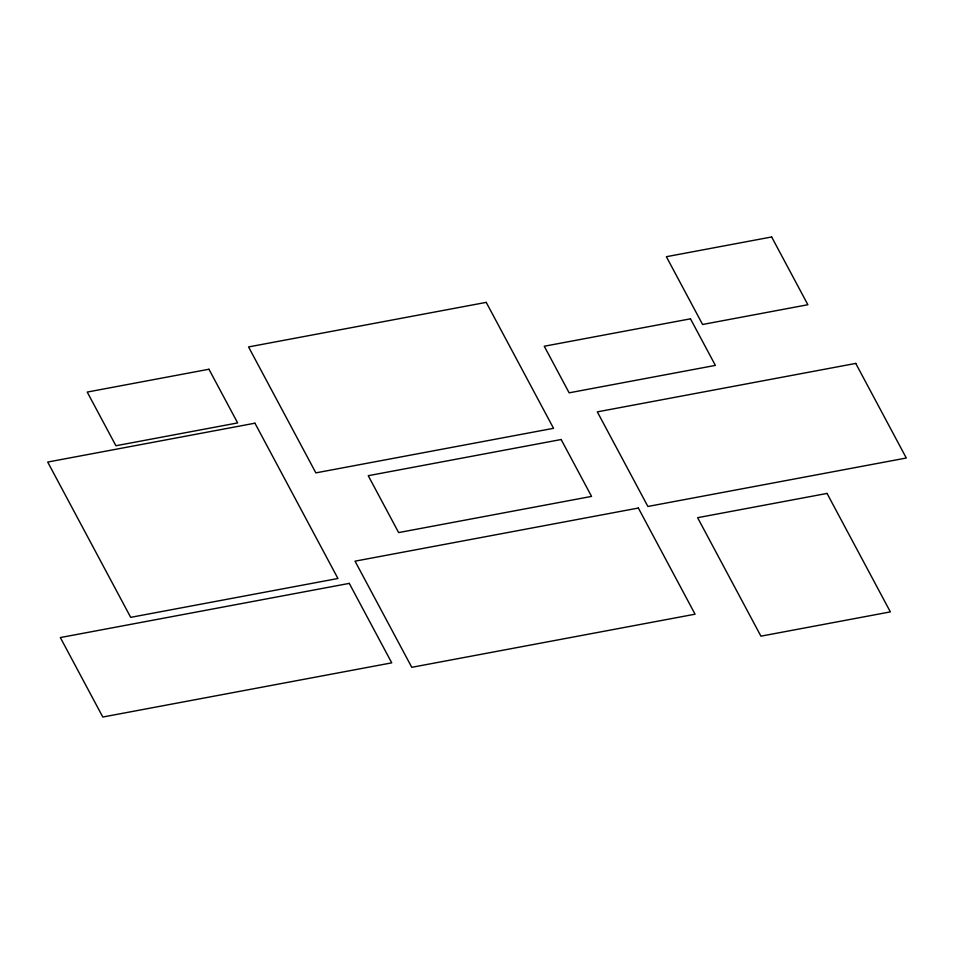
<?xml version="1.0" encoding="UTF-8"?>
<svg xmlns="http://www.w3.org/2000/svg" width="954" height="954" viewBox="0 0 954 954"><rect width="100%" height="100%" fill="white"/><g stroke="black" fill="none" stroke-linecap="round" stroke-linejoin="round"><path stroke-width="1.43" d="M771.655 236.974L666.369 256.709L702.585 324.479L807.871 304.731L771.655 236.974M486.23 302.37L248.553 346.934L315.857 472.874L553.535 428.31L486.23 302.37M208.95 369.246L87.219 392.07L115.911 445.745L237.641 422.92L208.95 369.246M690.481 318.827L544.257 346.242L569.144 392.821L715.369 365.394L690.481 318.827M254.945 423.194L47.7 462.058L130.686 617.345L337.931 578.494L254.945 423.194M855.75 363.414L597.323 411.866L647.885 506.467L906.3 458.015L855.75 363.414M561.155 439.52L368.244 475.7L398.641 532.582L591.552 496.402L561.155 439.52M638.357 508.041L355.043 561.167L411.77 667.311L695.072 614.197L638.357 508.041M827.046 493.421L697.612 517.688L760.922 636.163L890.356 611.896L827.046 493.421M349.271 583.383L60.34 637.558L102.805 717.026L391.736 662.851L349.271 583.383"/></g></svg>
